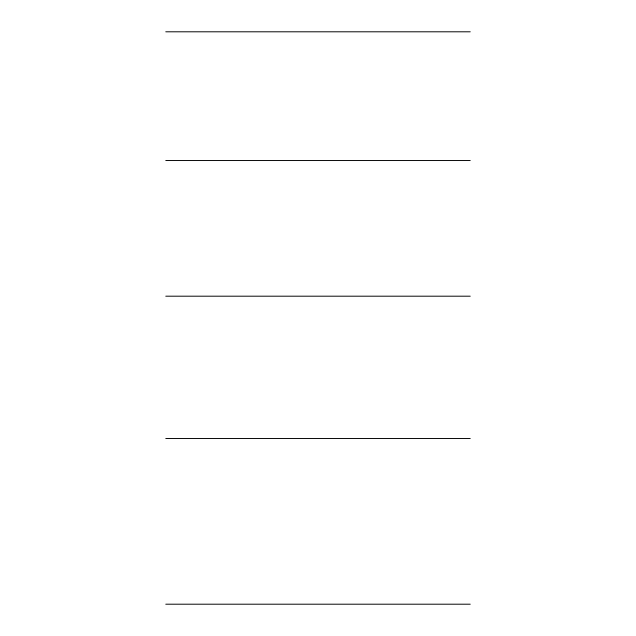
<?xml version="1.0" encoding="UTF-8"?>
<svg xmlns="http://www.w3.org/2000/svg" width="636" height="636" viewBox="0 0 636 636"><rect width="100%" height="100%" fill="white"/><g stroke="black" fill="none" stroke-linecap="round" stroke-linejoin="round"><path stroke-width="0.95" d="M165.773 31.8L470.227 31.8M165.773 160.534L470.227 160.534M165.773 296.193L470.227 296.193M165.773 438.506L470.227 438.506M165.773 604.2L470.227 604.2"/></g></svg>
